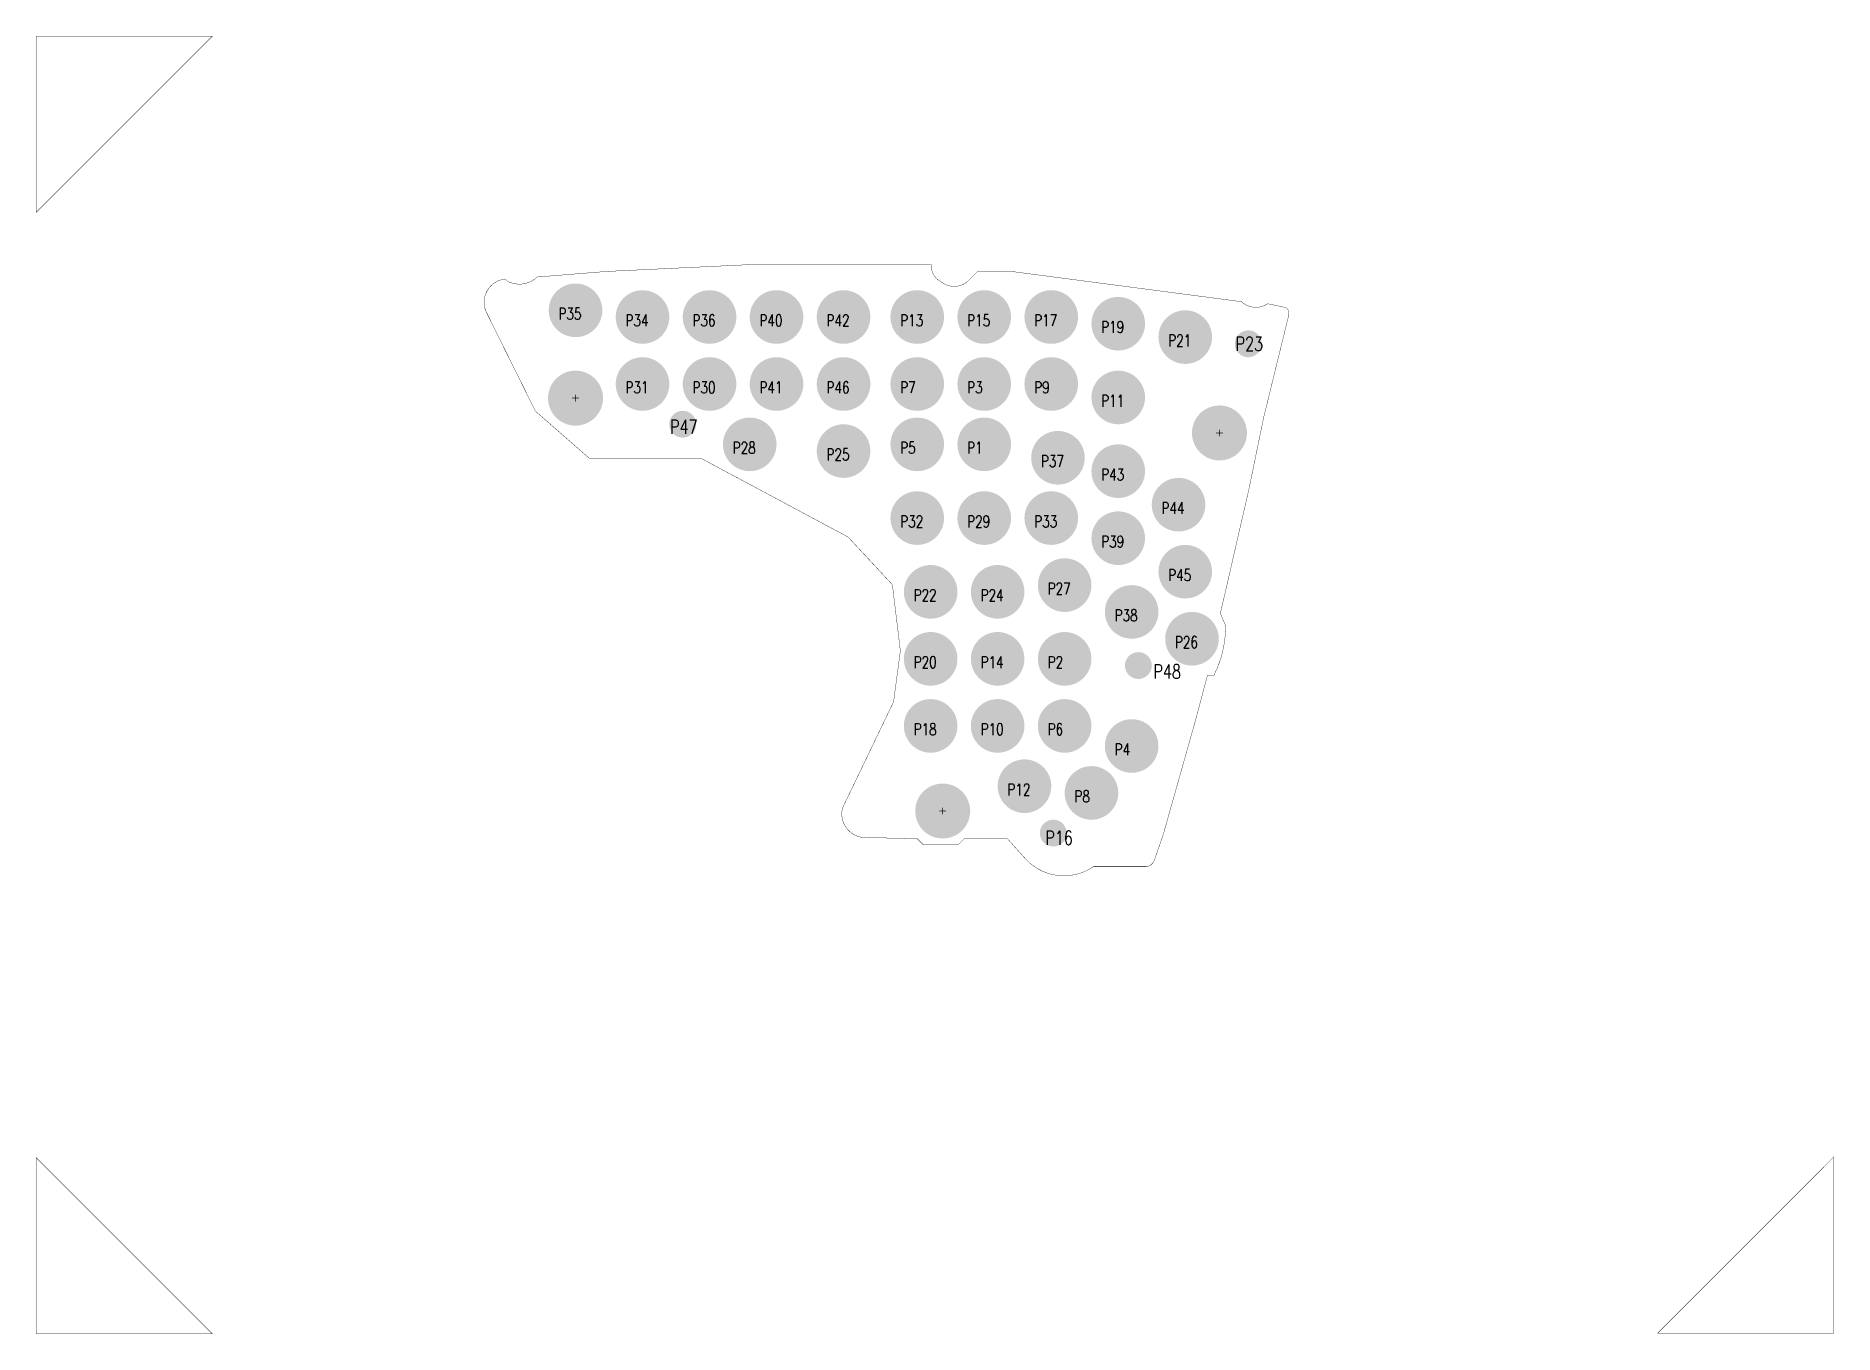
# Model space of a CAD drawing. Extents: x -1.53 to 3.76, y -2.75 to 1.06.
import ezdxf
from ezdxf.enums import TextEntityAlignment as Align

# ---------------------------------------------------------------- set-up
doc = ezdxf.new("R2010")
doc.units = 0
for name, color, linetype in [('2D_LINE_01', 1, 'CONTINUOUS'), ('BOARD_OUTLINE_00', 176, 'CONTINUOUS'), ('DRIL_NPLTE_THRU_01', 1, 'CONTINUOUS'), ('DRIL_NPLTE_THRU_02', 56, 'CONTINUOUS'), ('DRIL_NPLTE_THRU_03', 96, 'CONTINUOUS'), ('DRIL_NPLTE_THRU_04', 176, 'CONTINUOUS'), ('DRIL_SYMBOL', 176, 'CONTINUOUS'), ('PADS_BOT', 5, 'CONTINUOUS'), ('PADS_INNER', 23, 'CONTINUOUS'), ('PADS_TOP', 23, 'CONTINUOUS'), ('PADS_XR_02', 2, 'CONTINUOUS'), ('PADS_XR_03', 3, 'CONTINUOUS'), ('PART_NAME_01', 254, 'CONTINUOUS')]:
    doc.layers.add(name, color=color, linetype=linetype)
doc.styles.add('W0$0059055118', font='simplex', dxfattribs={"width": 0.75})

# ---------------------------------------------------------------- blocks, each defined once
blk = doc.blocks.new('SMOOTH_0$001')
at = {"const_width": 0.0005}
blk.add_lwpolyline([(-0.00025, 0, 1), (0.00025, 0, 1)], format="xyb", close=True, dxfattribs=at)
blk = doc.blocks.new('BOARD_109')
at = {"layer": 'BOARD_OUTLINE_00', "const_width": 0.001}
blk.add_lwpolyline([(0.1145, 0.0073, -0.501855), (0.0434, 0.0941), (0.0447, 0.0966), (0.0445, 0.0964), (0.1934, 0.4059), (0.2134, 0.5559), (0.19, 0.75), (0.06, 0.89), (-0.37, 1.12), (-0.699, 1.12), (-0.859, 1.26), (-1.0023, 1.5492, -0.527798), (-0.9471, 1.6475), (-0.9467, 1.6474), (-0.9398, 1.6406, 0.286273), (-0.8591, 1.6488), (-0.8543, 1.6536), (-0.65, 1.67), (-0.23, 1.69), (0.3043, 1.69, 0.305731), (0.3319, 1.6405, 0.368919), (0.4107, 1.6405), (0.4402, 1.67), (0.54, 1.67), (1.202, 1.583), (1.2135, 1.583, 0.353628), (1.2917, 1.5746), (1.2925, 1.5753), (1.3476, 1.5637, -0.261879), (1.3541, 1.5403), (1.2807, 1.241), (1.2366, 1.0269), (1.1535, 0.6654), (1.1688, 0.6297, -0.121456), (1.1343, 0.4831), (1.1154, 0.4831), (1.08, 0.35), (0.9856, 0.0159), (0.9592, -0.0601, -0.275446), (0.9358, -0.078), (0.7805, -0.078, -0.367433), (0.5836, -0.0578), (0.5283, 0.0037), (0.4008, 0.0037), (0.3836, -0.0135), (0.2807, -0.0135), (0.2627, 0.0045)], format="xyb", close=True, dxfattribs=at)
at = {"layer": 'BOARD_OUTLINE_00'}
for p in [(-1.0023, 1.5492), (-0.859, 1.26), (-0.699, 1.12), (-0.37, 1.12), (0.06, 0.89), (0.19, 0.75), (0.2134, 0.5559), (0.1934, 0.4059), (0.0434, 0.0941), (0.0445, 0.0964), (0.0447, 0.0966), (0.1145, 0.0073)]:
    blk.add_blockref('SMOOTH_0$001', p, dxfattribs=at)
blk = doc.blocks.new('DRAWING_117')
at = {"layer": '2D_LINE_01', "const_width": 0.001}
blk.add_lwpolyline([(0, 0.0866), (0, -0.4311), (0.5177, -0.4311)], close=True, dxfattribs=at)
at = {"layer": '2D_LINE_01'}
for p in [(0, 0.0866), (0, -0.4311), (0.5177, -0.4311)]:
    blk.add_blockref('SMOOTH_0$001', p, dxfattribs=at)
blk = doc.blocks.new('DRAWING_118')
at = {"layer": '2D_LINE_01', "const_width": 0.001}
blk.add_lwpolyline([(0.0866, 0), (-0.4311, 0), (-0.4311, -0.5177)], close=True, dxfattribs=at)
at = {"layer": '2D_LINE_01'}
for p in [(-0.4311, 0), (0.0866, 0), (-0.4311, -0.5177)]:
    blk.add_blockref('SMOOTH_0$001', p, dxfattribs=at)
blk = doc.blocks.new('DRAWING_119')
at = {"layer": '2D_LINE_01', "const_width": 0.001}
blk.add_lwpolyline([(-0.0866, 0), (0.4311, 0), (0.4311, 0.5177)], close=True, dxfattribs=at)
at = {"layer": '2D_LINE_01'}
for p in [(0.4311, 0.5177), (-0.0866, 0), (0.4311, 0)]:
    blk.add_blockref('SMOOTH_0$001', p, dxfattribs=at)
blk = doc.blocks.new('DRIL_HOLE_0')
blk.add_lwpolyline([(0, 0, 1), (0, 0, 1)], format="xyb", close=True)
blk = doc.blocks.new('PAD_0')
blk.add_lwpolyline([(0, 0, 1), (0, 0, 1)], format="xyb", close=True)
blk = doc.blocks.new('PAD_3')
at = {"const_width": 0.0787}
blk.add_lwpolyline([(0, -0.0394, 1), (0, 0.0394, 1)], format="xyb", close=True, dxfattribs=at)
blk = doc.blocks.new('STK_TOP_57')
at = {"layer": 'DRIL_NPLTE_THRU_01'}
blk.add_blockref('DRIL_HOLE_0', (0, 0), dxfattribs=at)
at = {"layer": 'DRIL_NPLTE_THRU_02'}
blk.add_blockref('DRIL_HOLE_0', (0, 0), dxfattribs=at)
at = {"layer": 'DRIL_NPLTE_THRU_03'}
blk.add_blockref('DRIL_HOLE_0', (0, 0), dxfattribs=at)
at = {"layer": 'DRIL_NPLTE_THRU_04'}
blk.add_blockref('DRIL_HOLE_0', (0, 0), dxfattribs=at)
at = {"layer": 'PADS_BOT'}
blk.add_blockref('PAD_0', (0, 0), dxfattribs=at)
at = {"layer": 'PADS_INNER'}
blk.add_blockref('PAD_0', (0, 0), dxfattribs=at)
at = {"layer": 'PADS_TOP'}
blk.add_blockref('PAD_3', (0, 0), dxfattribs=at)
at = {"layer": 'PADS_XR_02'}
blk.add_blockref('PAD_0', (0, 0), dxfattribs=at)
at = {"layer": 'PADS_XR_03'}
blk.add_blockref('PAD_0', (0, 0), dxfattribs=at)
blk = doc.blocks.new('SYM_TOP_11')
blk.add_blockref('STK_TOP_57', (0, 0))
blk = doc.blocks.new('PART_TOP_20')
blk.add_blockref('SYM_TOP_11', (0, 0))
at = {"layer": 'PART_NAME_01', "style": 'W0$0059055118', "width": 0.75}
blk.add_text('P1', height=0.03445, dxfattribs=at).set_placement((-0.05, -0.01), align=Align.MIDDLE_LEFT)
blk = doc.blocks.new('PART_TOP_21')
blk.add_blockref('SYM_TOP_11', (0, 0))
at = {"layer": 'PART_NAME_01', "style": 'W0$0059055118', "width": 0.75}
blk.add_text('P8', height=0.03445, dxfattribs=at).set_placement((-0.05, -0.01), align=Align.MIDDLE_LEFT)
blk = doc.blocks.new('PART_TOP_22')
blk.add_blockref('SYM_TOP_11', (0, 0))
at = {"layer": 'PART_NAME_01', "style": 'W0$0059055118', "width": 0.75}
blk.add_text('P11', height=0.03445, dxfattribs=at).set_placement((-0.05, -0.01), align=Align.MIDDLE_LEFT)
blk = doc.blocks.new('PART_TOP_23')
blk.add_blockref('SYM_TOP_11', (0, 0))
at = {"layer": 'PART_NAME_01', "style": 'W0$0059055118', "width": 0.75}
blk.add_text('P12', height=0.03445, dxfattribs=at).set_placement((-0.05, -0.01), align=Align.MIDDLE_LEFT)
blk = doc.blocks.new('PART_TOP_24')
blk.add_blockref('SYM_TOP_11', (0, 0))
at = {"layer": 'PART_NAME_01', "style": 'W0$0059055118', "width": 0.75}
blk.add_text('P13', height=0.03445, dxfattribs=at).set_placement((-0.05, -0.01), align=Align.MIDDLE_LEFT)
blk = doc.blocks.new('PART_TOP_25')
blk.add_blockref('SYM_TOP_11', (0, 0))
at = {"layer": 'PART_NAME_01', "style": 'W0$0059055118', "width": 0.75}
blk.add_text('P14', height=0.03445, dxfattribs=at).set_placement((-0.05, -0.01), align=Align.MIDDLE_LEFT)
blk = doc.blocks.new('PART_TOP_26')
blk.add_blockref('SYM_TOP_11', (0, 0))
at = {"layer": 'PART_NAME_01', "style": 'W0$0059055118', "width": 0.75}
blk.add_text('P15', height=0.03445, dxfattribs=at).set_placement((-0.05, -0.01), align=Align.MIDDLE_LEFT)
blk = doc.blocks.new('PART_TOP_27')
blk.add_blockref('SYM_TOP_11', (0, 0))
at = {"layer": 'PART_NAME_01', "style": 'W0$0059055118', "width": 0.75}
blk.add_text('P18', height=0.03445, dxfattribs=at).set_placement((-0.05, -0.01), align=Align.MIDDLE_LEFT)
blk = doc.blocks.new('PART_TOP_28')
blk.add_blockref('SYM_TOP_11', (0, 0))
at = {"layer": 'PART_NAME_01', "style": 'W0$0059055118', "width": 0.75}
blk.add_text('P17', height=0.03445, dxfattribs=at).set_placement((-0.05, -0.01), align=Align.MIDDLE_LEFT)
blk = doc.blocks.new('PART_TOP_29')
blk.add_blockref('SYM_TOP_11', (0, 0))
at = {"layer": 'PART_NAME_01', "style": 'W0$0059055118', "width": 0.75}
blk.add_text('P20', height=0.03445, dxfattribs=at).set_placement((-0.05, -0.01), align=Align.MIDDLE_LEFT)
blk = doc.blocks.new('PART_TOP_30')
blk.add_blockref('SYM_TOP_11', (0, 0))
at = {"layer": 'PART_NAME_01', "style": 'W0$0059055118', "width": 0.75}
blk.add_text('P19', height=0.03445, dxfattribs=at).set_placement((-0.05, -0.01), align=Align.MIDDLE_LEFT)
blk = doc.blocks.new('PART_TOP_31')
blk.add_blockref('SYM_TOP_11', (0, 0))
at = {"layer": 'PART_NAME_01', "style": 'W0$0059055118', "width": 0.75}
blk.add_text('P2', height=0.03445, dxfattribs=at).set_placement((-0.05, -0.01), align=Align.MIDDLE_LEFT)
blk = doc.blocks.new('PART_TOP_32')
blk.add_blockref('SYM_TOP_11', (0, 0))
at = {"layer": 'PART_NAME_01', "style": 'W0$0059055118', "width": 0.75}
blk.add_text('P22', height=0.03445, dxfattribs=at).set_placement((-0.05, -0.01), align=Align.MIDDLE_LEFT)
blk = doc.blocks.new('PART_TOP_33')
blk.add_blockref('SYM_TOP_11', (0, 0))
at = {"layer": 'PART_NAME_01', "style": 'W0$0059055118', "width": 0.75}
blk.add_text('P21', height=0.03445, dxfattribs=at).set_placement((-0.05, -0.01), align=Align.MIDDLE_LEFT)
blk = doc.blocks.new('PART_TOP_34')
blk.add_blockref('SYM_TOP_11', (0, 0))
at = {"layer": 'PART_NAME_01', "style": 'W0$0059055118', "width": 0.75}
blk.add_text('P24', height=0.03445, dxfattribs=at).set_placement((-0.05, -0.01), align=Align.MIDDLE_LEFT)
blk = doc.blocks.new('PART_TOP_35')
blk.add_blockref('SYM_TOP_11', (0, 0))
at = {"layer": 'PART_NAME_01', "style": 'W0$0059055118', "width": 0.75}
blk.add_text('P25', height=0.03445, dxfattribs=at).set_placement((-0.05, -0.01), align=Align.MIDDLE_LEFT)
blk = doc.blocks.new('PART_TOP_36')
blk.add_blockref('SYM_TOP_11', (0, 0))
at = {"layer": 'PART_NAME_01', "style": 'W0$0059055118', "width": 0.75}
blk.add_text('P26', height=0.03445, dxfattribs=at).set_placement((-0.05, -0.01), align=Align.MIDDLE_LEFT)
blk = doc.blocks.new('PART_TOP_37')
blk.add_blockref('SYM_TOP_11', (0, 0))
at = {"layer": 'PART_NAME_01', "style": 'W0$0059055118', "width": 0.75}
blk.add_text('P27', height=0.03445, dxfattribs=at).set_placement((-0.05, -0.01), align=Align.MIDDLE_LEFT)
blk = doc.blocks.new('PART_TOP_38')
blk.add_blockref('SYM_TOP_11', (0, 0))
at = {"layer": 'PART_NAME_01', "style": 'W0$0059055118', "width": 0.75}
blk.add_text('P28', height=0.03445, dxfattribs=at).set_placement((-0.05, -0.01), align=Align.MIDDLE_LEFT)
blk = doc.blocks.new('PART_TOP_39')
blk.add_blockref('SYM_TOP_11', (0, 0))
at = {"layer": 'PART_NAME_01', "style": 'W0$0059055118', "width": 0.75}
blk.add_text('P29', height=0.03445, dxfattribs=at).set_placement((-0.05, -0.01), align=Align.MIDDLE_LEFT)
blk = doc.blocks.new('PART_TOP_40')
blk.add_blockref('SYM_TOP_11', (0, 0))
at = {"layer": 'PART_NAME_01', "style": 'W0$0059055118', "width": 0.75}
blk.add_text('P3', height=0.03445, dxfattribs=at).set_placement((-0.05, -0.01), align=Align.MIDDLE_LEFT)
blk = doc.blocks.new('PART_TOP_41')
blk.add_blockref('SYM_TOP_11', (0, 0))
at = {"layer": 'PART_NAME_01', "style": 'W0$0059055118', "width": 0.75}
blk.add_text('P30', height=0.03445, dxfattribs=at).set_placement((-0.05, -0.01), align=Align.MIDDLE_LEFT)
blk = doc.blocks.new('PART_TOP_42')
blk.add_blockref('SYM_TOP_11', (0, 0))
at = {"layer": 'PART_NAME_01', "style": 'W0$0059055118', "width": 0.75}
blk.add_text('P31', height=0.03445, dxfattribs=at).set_placement((-0.05, -0.01), align=Align.MIDDLE_LEFT)
blk = doc.blocks.new('PART_TOP_43')
blk.add_blockref('SYM_TOP_11', (0, 0))
at = {"layer": 'PART_NAME_01', "style": 'W0$0059055118', "width": 0.75}
blk.add_text('P32', height=0.03445, dxfattribs=at).set_placement((-0.05, -0.01), align=Align.MIDDLE_LEFT)
blk = doc.blocks.new('PART_TOP_44')
blk.add_blockref('SYM_TOP_11', (0, 0))
at = {"layer": 'PART_NAME_01', "style": 'W0$0059055118', "width": 0.75}
blk.add_text('P33', height=0.03445, dxfattribs=at).set_placement((-0.05, -0.01), align=Align.MIDDLE_LEFT)
blk = doc.blocks.new('PART_TOP_45')
blk.add_blockref('SYM_TOP_11', (0, 0))
at = {"layer": 'PART_NAME_01', "style": 'W0$0059055118', "width": 0.75}
blk.add_text('P34', height=0.03445, dxfattribs=at).set_placement((-0.05, -0.01), align=Align.MIDDLE_LEFT)
blk = doc.blocks.new('PART_TOP_46')
blk.add_blockref('SYM_TOP_11', (0, 0))
at = {"layer": 'PART_NAME_01', "style": 'W0$0059055118', "width": 0.75}
blk.add_text('P35', height=0.03445, dxfattribs=at).set_placement((-0.05, -0.01), align=Align.MIDDLE_LEFT)
blk = doc.blocks.new('PART_TOP_47')
blk.add_blockref('SYM_TOP_11', (0, 0))
at = {"layer": 'PART_NAME_01', "style": 'W0$0059055118', "width": 0.75}
blk.add_text('P36', height=0.03445, dxfattribs=at).set_placement((-0.05, -0.01), align=Align.MIDDLE_LEFT)
blk = doc.blocks.new('PART_TOP_48')
blk.add_blockref('SYM_TOP_11', (0, 0))
at = {"layer": 'PART_NAME_01', "style": 'W0$0059055118', "width": 0.75}
blk.add_text('P37', height=0.03445, dxfattribs=at).set_placement((-0.05, -0.01), align=Align.MIDDLE_LEFT)
blk = doc.blocks.new('PART_TOP_49')
blk.add_blockref('SYM_TOP_11', (0, 0))
at = {"layer": 'PART_NAME_01', "style": 'W0$0059055118', "width": 0.75}
blk.add_text('P38', height=0.03445, dxfattribs=at).set_placement((-0.05, -0.01), align=Align.MIDDLE_LEFT)
blk = doc.blocks.new('PART_TOP_50')
blk.add_blockref('SYM_TOP_11', (0, 0))
at = {"layer": 'PART_NAME_01', "style": 'W0$0059055118', "width": 0.75}
blk.add_text('P39', height=0.03445, dxfattribs=at).set_placement((-0.05, -0.01), align=Align.MIDDLE_LEFT)
blk = doc.blocks.new('PART_TOP_51')
blk.add_blockref('SYM_TOP_11', (0, 0))
at = {"layer": 'PART_NAME_01', "style": 'W0$0059055118', "width": 0.75}
blk.add_text('P6', height=0.03445, dxfattribs=at).set_placement((-0.05, -0.01), align=Align.MIDDLE_LEFT)
blk = doc.blocks.new('PART_TOP_52')
blk.add_blockref('SYM_TOP_11', (0, 0))
at = {"layer": 'PART_NAME_01', "style": 'W0$0059055118', "width": 0.75}
blk.add_text('P40', height=0.03445, dxfattribs=at).set_placement((-0.05, -0.01), align=Align.MIDDLE_LEFT)
blk = doc.blocks.new('PART_TOP_53')
blk.add_blockref('SYM_TOP_11', (0, 0))
at = {"layer": 'PART_NAME_01', "style": 'W0$0059055118', "width": 0.75}
blk.add_text('P41', height=0.03445, dxfattribs=at).set_placement((-0.05, -0.01), align=Align.MIDDLE_LEFT)
blk = doc.blocks.new('PART_TOP_54')
blk.add_blockref('SYM_TOP_11', (0, 0))
at = {"layer": 'PART_NAME_01', "style": 'W0$0059055118', "width": 0.75}
blk.add_text('P42', height=0.03445, dxfattribs=at).set_placement((-0.05, -0.01), align=Align.MIDDLE_LEFT)
blk = doc.blocks.new('PART_TOP_55')
blk.add_blockref('SYM_TOP_11', (0, 0))
at = {"layer": 'PART_NAME_01', "style": 'W0$0059055118', "width": 0.75}
blk.add_text('P43', height=0.03445, dxfattribs=at).set_placement((-0.05, -0.01), align=Align.MIDDLE_LEFT)
blk = doc.blocks.new('PART_TOP_56')
blk.add_blockref('SYM_TOP_11', (0, 0))
at = {"layer": 'PART_NAME_01', "style": 'W0$0059055118', "width": 0.75}
blk.add_text('P44', height=0.03445, dxfattribs=at).set_placement((-0.05, -0.01), align=Align.MIDDLE_LEFT)
blk = doc.blocks.new('PART_TOP_57')
blk.add_blockref('SYM_TOP_11', (0, 0))
at = {"layer": 'PART_NAME_01', "style": 'W0$0059055118', "width": 0.75}
blk.add_text('P45', height=0.03445, dxfattribs=at).set_placement((-0.05, -0.01), align=Align.MIDDLE_LEFT)
blk = doc.blocks.new('PART_TOP_58')
blk.add_blockref('SYM_TOP_11', (0, 0))
at = {"layer": 'PART_NAME_01', "style": 'W0$0059055118', "width": 0.75}
blk.add_text('P46', height=0.03445, dxfattribs=at).set_placement((-0.05, -0.01), align=Align.MIDDLE_LEFT)
blk = doc.blocks.new('PART_TOP_59')
blk.add_blockref('SYM_TOP_11', (0, 0))
at = {"layer": 'PART_NAME_01', "style": 'W0$0059055118', "width": 0.75}
blk.add_text('P5', height=0.03445, dxfattribs=at).set_placement((-0.05, -0.01), align=Align.MIDDLE_LEFT)
blk = doc.blocks.new('PART_TOP_60')
blk.add_blockref('SYM_TOP_11', (0, 0))
at = {"layer": 'PART_NAME_01', "style": 'W0$0059055118', "width": 0.75}
blk.add_text('P10', height=0.03445, dxfattribs=at).set_placement((-0.05, -0.01), align=Align.MIDDLE_LEFT)
blk = doc.blocks.new('PART_TOP_61')
blk.add_blockref('SYM_TOP_11', (0, 0))
at = {"layer": 'PART_NAME_01', "style": 'W0$0059055118', "width": 0.75}
blk.add_text('P7', height=0.03445, dxfattribs=at).set_placement((-0.05, -0.01), align=Align.MIDDLE_LEFT)
blk = doc.blocks.new('PART_TOP_62')
blk.add_blockref('SYM_TOP_11', (0, 0))
at = {"layer": 'PART_NAME_01', "style": 'W0$0059055118', "width": 0.75}
blk.add_text('P4', height=0.03445, dxfattribs=at).set_placement((-0.05, -0.01), align=Align.MIDDLE_LEFT)
blk = doc.blocks.new('PART_TOP_63')
blk.add_blockref('SYM_TOP_11', (0, 0))
at = {"layer": 'PART_NAME_01', "style": 'W0$0059055118', "width": 0.75}
blk.add_text('P9', height=0.03445, dxfattribs=at).set_placement((-0.05, -0.01), align=Align.MIDDLE_LEFT)
blk = doc.blocks.new('PAD_4')
at = {"const_width": 0.0394}
blk.add_lwpolyline([(0, -0.0197, 1), (0, 0.0197, 1)], format="xyb", close=True, dxfattribs=at)
blk = doc.blocks.new('STK_TOP_120')
at = {"layer": 'DRIL_NPLTE_THRU_01'}
blk.add_blockref('DRIL_HOLE_0', (0, 0), dxfattribs=at)
at = {"layer": 'DRIL_NPLTE_THRU_02'}
blk.add_blockref('DRIL_HOLE_0', (0, 0), dxfattribs=at)
at = {"layer": 'DRIL_NPLTE_THRU_03'}
blk.add_blockref('DRIL_HOLE_0', (0, 0), dxfattribs=at)
at = {"layer": 'DRIL_NPLTE_THRU_04'}
blk.add_blockref('DRIL_HOLE_0', (0, 0), dxfattribs=at)
at = {"layer": 'PADS_BOT'}
blk.add_blockref('PAD_0', (0, 0), dxfattribs=at)
at = {"layer": 'PADS_INNER'}
blk.add_blockref('PAD_0', (0, 0), dxfattribs=at)
at = {"layer": 'PADS_TOP'}
blk.add_blockref('PAD_0', (0, 0), dxfattribs=at)
at = {"layer": 'PADS_XR_02'}
blk.add_blockref('PAD_4', (0, 0), dxfattribs=at)
at = {"layer": 'PADS_XR_03'}
blk.add_blockref('PAD_0', (0, 0), dxfattribs=at)
blk = doc.blocks.new('SYM_TOP_14')
blk.add_blockref('STK_TOP_120', (0, 0))
blk = doc.blocks.new('PART_TOP_78')
blk.add_blockref('SYM_TOP_14', (0, 0))
at = {"layer": 'PART_NAME_01', "style": 'W0$0059055118', "width": 0.75}
blk.add_text('P16', height=0.04134, dxfattribs=at).set_placement((-0.0236, -0.0138), align=Align.MIDDLE_LEFT)
blk = doc.blocks.new('PART_TOP_79')
blk.add_blockref('SYM_TOP_14', (0, 0))
at = {"layer": 'PART_NAME_01', "style": 'W0$0059055118', "width": 0.75}
blk.add_text('P23', height=0.04134, dxfattribs=at).set_placement((-0.0374, 0), align=Align.MIDDLE_LEFT)
blk = doc.blocks.new('PART_TOP_80')
blk.add_blockref('SYM_TOP_14', (0, 0))
at = {"layer": 'PART_NAME_01', "style": 'W0$0059055118', "width": 0.75}
blk.add_text('P47', height=0.04134, dxfattribs=at).set_placement((-0.0374, -0.0079), align=Align.MIDDLE_LEFT)
blk = doc.blocks.new('PART_TOP_81')
blk.add_blockref('SYM_TOP_14', (0, 0))
at = {"layer": 'PART_NAME_01', "style": 'W0$0059055118', "width": 0.75}
blk.add_text('P48', height=0.04134, dxfattribs=at).set_placement((0.0441, -0.0173), align=Align.MIDDLE_LEFT)
blk = doc.blocks.new('DRIL_SYMBOL_0$1614173228')
at = {"layer": 'DRIL_SYMBOL', "const_width": 0.002}
for points in [[(-0.01, 0), (0.01, 0)], [(0, -0.01), (0, 0.01)]]:
    blk.add_lwpolyline(points, dxfattribs=at)
blk = doc.blocks.new('DRIL_HOLE_0$1614173228')
at = {"const_width": 0.0807}
blk.add_lwpolyline([(-0.0404, 0, 1), (0.0404, 0, 1)], format="xyb", close=True, dxfattribs=at)
blk.add_blockref('DRIL_SYMBOL_0$1614173228', (0, 0))
blk = doc.blocks.new('STK_TOP_144')
at = {"layer": 'DRIL_NPLTE_THRU_01'}
blk.add_blockref('DRIL_HOLE_0$1614173228', (0, 0), dxfattribs=at)
at = {"layer": 'DRIL_NPLTE_THRU_02'}
blk.add_blockref('DRIL_HOLE_0$1614173228', (0, 0), dxfattribs=at)
at = {"layer": 'DRIL_NPLTE_THRU_03'}
blk.add_blockref('DRIL_HOLE_0$1614173228', (0, 0), dxfattribs=at)
at = {"layer": 'DRIL_NPLTE_THRU_04'}
blk.add_blockref('DRIL_HOLE_0$1614173228', (0, 0), dxfattribs=at)
at = {"layer": 'PADS_BOT'}
blk.add_blockref('PAD_0', (0, 0), dxfattribs=at)
at = {"layer": 'PADS_INNER'}
blk.add_blockref('PAD_0', (0, 0), dxfattribs=at)
at = {"layer": 'PADS_TOP'}
blk.add_blockref('PAD_0', (0, 0), dxfattribs=at)
blk = doc.blocks.new('SYM_TOP_15')
blk.add_blockref('STK_TOP_144', (0, 0))
blk = doc.blocks.new('PART_TOP_82')
blk.add_blockref('SYM_TOP_15', (0, 0))
blk = doc.blocks.new('PART_TOP_83')
blk.add_blockref('SYM_TOP_15', (0, 0))
blk = doc.blocks.new('PART_TOP_84')
blk.add_blockref('SYM_TOP_15', (0, 0))

msp = doc.modelspace()

# ---------------------------------------------------------------- block references
for name, p in [('DRAWING_118', (-1.0945, 1.061)), ('BOARD_109', (0.8, -1.3)), ('PART_TOP_46', (0.0591, 0.2559)), ('PART_TOP_45', (0.2559, 0.2362)), ('PART_TOP_47', (0.4528, 0.2362)), ('PART_TOP_52', (0.6496, 0.2362)), ('PART_TOP_54', (0.8465, 0.2362)), ('PART_TOP_24', (1.063, 0.2362)), ('PART_TOP_26', (1.2598, 0.2362)), ('PART_TOP_28', (1.4567, 0.2362)), ('PART_TOP_30', (1.6535, 0.2165)), ('PART_TOP_33', (1.8504, 0.1772)), ('PART_TOP_79', (2.0354, 0.1575)), ('PART_TOP_42', (0.2559, 0.0394)), ('PART_TOP_41', (0.4528, 0.0394)), ('PART_TOP_53', (0.6496, 0.0394)), ('PART_TOP_58', (0.8465, 0.0394)), ('PART_TOP_61', (1.063, 0.0394)), ('PART_TOP_40', (1.2598, 0.0394)), ('PART_TOP_63', (1.4567, 0.0394)), ('PART_TOP_82', (0.0591, -0.002)), ('PART_TOP_22', (1.6535, 0)), ('PART_TOP_80', (0.374, -0.0787)), ('PART_TOP_83', (1.9508, -0.1043)), ('PART_TOP_38', (0.5709, -0.1378)), ('PART_TOP_35', (0.8465, -0.1575)), ('PART_TOP_59', (1.063, -0.1378)), ('PART_TOP_20', (1.2598, -0.1378)), ('PART_TOP_48', (1.4764, -0.1772)), ('PART_TOP_55', (1.6535, -0.2165)), ('PART_TOP_56', (1.8307, -0.315)), ('PART_TOP_43', (1.063, -0.3543)), ('PART_TOP_39', (1.2598, -0.3543)), ('PART_TOP_44', (1.4567, -0.3543)), ('PART_TOP_50', (1.6535, -0.4134)), ('PART_TOP_37', (1.4961, -0.5512)), ('PART_TOP_57', (1.8504, -0.5118)), ('PART_TOP_32', (1.1024, -0.5709)), ('PART_TOP_34', (1.2992, -0.5709)), ('PART_TOP_49', (1.6929, -0.6299)), ('PART_TOP_36', (1.8701, -0.7087)), ('PART_TOP_29', (1.1024, -0.7677)), ('PART_TOP_25', (1.2992, -0.7677)), ('PART_TOP_31', (1.4961, -0.7677)), ('PART_TOP_81', (1.7126, -0.7874)), ('PART_TOP_27', (1.1024, -0.9646)), ('PART_TOP_60', (1.2992, -0.9646)), ('PART_TOP_51', (1.4961, -0.9646)), ('PART_TOP_62', (1.6929, -1.0236)), ('PART_TOP_23', (1.378, -1.1417)), ('PART_TOP_21', (1.5748, -1.1614)), ('PART_TOP_84', (1.1378, -1.2146)), ('PART_TOP_78', (1.4626, -1.2795)), ('DRAWING_117', (-1.5256, -2.3189)), ('DRAWING_119', (3.3248, -2.748))]:
    msp.add_blockref(name, p)

doc.saveas('drawing.dxf')
